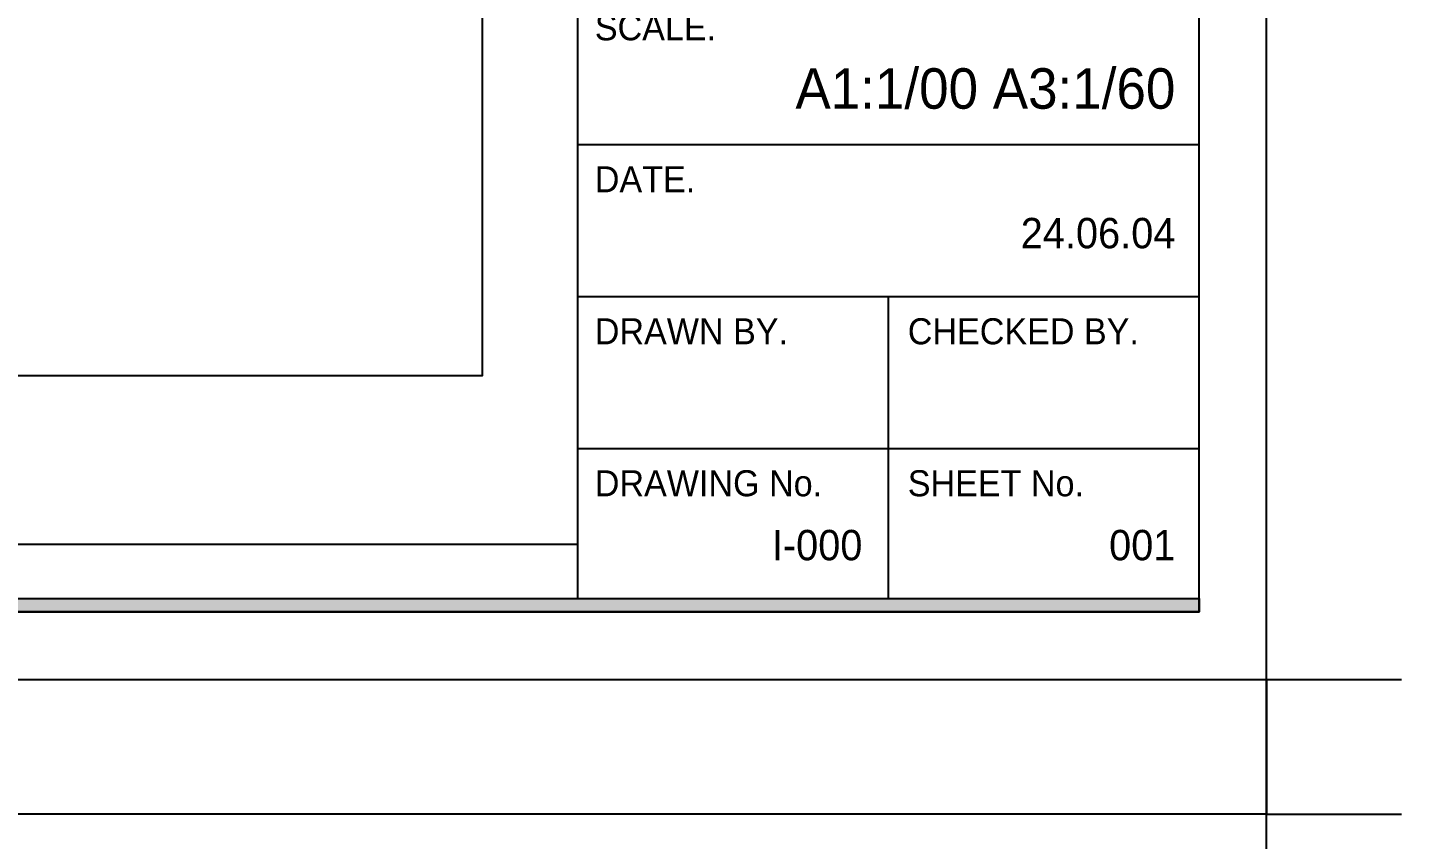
# Model space of a CAD drawing. Header units: inches. Extents: x 4138 to 127072, y -26315 to 43858.
# Drawn here: x 76031 to 82138, y 4842 to 8452 of the extents above; entities that cross this region are included whole.
import ezdxf
from ezdxf.enums import TextEntityAlignment as Align

# ---------------------------------------------------------------- set-up
doc = ezdxf.new("R2010")
doc.units = ezdxf.units.IN
doc.header["$LTSCALE"] = 50
doc.header["$MEASUREMENT"] = 0
doc.layers.add('07-DIM WAL', color=5, linetype='Continuous')
doc.layers.add('FORM(YOURNAME)-11', color=1, linetype='Continuous')
doc.styles.add('YOURNAME', font='HY울릉도M.TTF')

# ---------------------------------------------------------------- blocks, each defined once
blk = doc.blocks.new('FORM-PLAN')
at = {"layer": 'FORM(YOURNAME)-11'}
h = blk.add_hatch(color=256, dxfattribs=at)
h.dxf.hatch_style = 1
h.paths.add_polyline_path([(-71444, 55115), (10556, 55115), (10556, 54915), (-71444, 54915)])
h.paths.add_polyline_path([(-71444, -2085), (10556, -2085), (10556, -2285), (-71444, -2285)])
at = {"layer": 'Defpoints', "color": 158}
for p, q in [((1346, 54915), (1346, -2085)), ((1346, -1285), (-71444, -1285))]:
    blk.add_line(p, q, dxfattribs=at)
at = {"layer": 'Defpoints', "color": 1}
for points in [[(11556, 58115), (11556, 56115), (13556, 56115)], [(11556, -5285), (11556, -3285), (13556, -3285)]]:
    blk.add_lwpolyline(points, dxfattribs=at)
at = {"layer": 'Defpoints', "color": 158}
for points in [[(-71444, -2285), (10556, -2285), (10556, 55115), (-71444, 55115)], [(-69444, 53115), (-64, 53115), (-64, 1215), (-69444, 1215)]]:
    blk.add_lwpolyline(points, close=True, dxfattribs=at)
at = {"layer": 'FORM(YOURNAME)-11', "color": 14}
for p, q in [((1346, 4641), (10556, 4641)), ((1346, 2388), (10556, 2388)), ((5951, 2388), (5951, -2085)), ((1346, 136), (10556, 136))]:
    blk.add_line(p, q, dxfattribs=at)
at = {"layer": 'FORM(YOURNAME)-11', "color": 250}
blk.add_lwpolyline([(-72444, -3285), (11556, -3285), (11556, 56115), (-72444, 56115)], close=True, dxfattribs=at)
at = {"layer": 'FORM(YOURNAME)-11'}
blk.add_lwpolyline([(-71444, -2085), (10556, -2085), (10556, -2285), (-71444, -2285)], close=True, dxfattribs=at)
at = {"layer": 'FORM(YOURNAME)-11', "color": 14, "style": 'YOURNAME'}
for s, height, p in [('SCALE.', 386.1, (1603, 6378)), ('DATE.', 386.1, (1603, 4126)), ('DRAWN BY.', 386.1, (1603, 1873)), ('CHECKED BY.', 386.14, (6240, 1873)), ('DRAWING No.', 386.14, (1603, -379)), ('SHEET No.', 386.1, (6240, -379))]:
    blk.add_text(s, height=height, dxfattribs=at).set_placement(p, align=Align.MIDDLE_LEFT)
at = {"layer": 'FORM(YOURNAME)-11', "color": 3, "style": 'YOURNAME'}
for tag, height, p in [('1', 450, (9905, 18188)), ('2', 450, (9905, 17544)), ('3', 450, (9905, 16257)), ('4', 450, (9905, 14326)), ('5', 515, (9905, 12009)), ('6', 515, (9905, 9757)), ('7', 515, (9905, 7504)), ('8', 515, (9905, 5252)), ('9', 515, (9905, 2999)), ('10', 515, (5655, 811)), ('11', 515, (9905, 747)), ('12', 515, (5655, -1441)), ('13', 515, (9905, -1441))]:
    blk.add_attdef(tag, text='', height=height, dxfattribs=at).set_placement(p, align=Align.MIDDLE_RIGHT)

msp = doc.modelspace()

# ---------------------------------------------------------------- block references
at = {"layer": '07-DIM WAL'}
ref = msp.add_blockref('FORM-PLAN', (78071.7, 6539.4), dxfattribs=dict(at, xscale=0.3, yscale=0.3, zscale=0.3))
ref.add_attrib('8', 'A1:1/00 A3:1/60', dxfattribs={"layer": 'FORM(YOURNAME)-11', "color": 3, "height": 180, "style": 'YOURNAME'}).set_placement((81133.2, 8180.7), align=Align.MIDDLE_RIGHT)
ref.add_attrib('9', '24.06.04', dxfattribs={"layer": 'FORM(YOURNAME)-11', "color": 3, "height": 135, "style": 'YOURNAME'}).set_placement((81133.2, 7537.8), align=Align.MIDDLE_RIGHT)
ref.add_attrib('13', '001', dxfattribs={"layer": 'FORM(YOURNAME)-11', "color": 3, "height": 135, "style": 'YOURNAME'}).set_placement((81133.2, 6150.8), align=Align.MIDDLE_RIGHT)
ref.add_attrib('12', 'I-000', dxfattribs={"layer": 'FORM(YOURNAME)-11', "color": 3, "height": 135, "style": 'YOURNAME'}).set_placement((79742, 6150.8), align=Align.MIDDLE_RIGHT)
at = {"layer": '07-DIM WAL', "xscale": 0.3, "yscale": 0.3, "zscale": 0.3}
msp.add_blockref('FORM-PLAN', (78071.7, -11880.6), dxfattribs=at)

doc.saveas('drawing.dxf')
